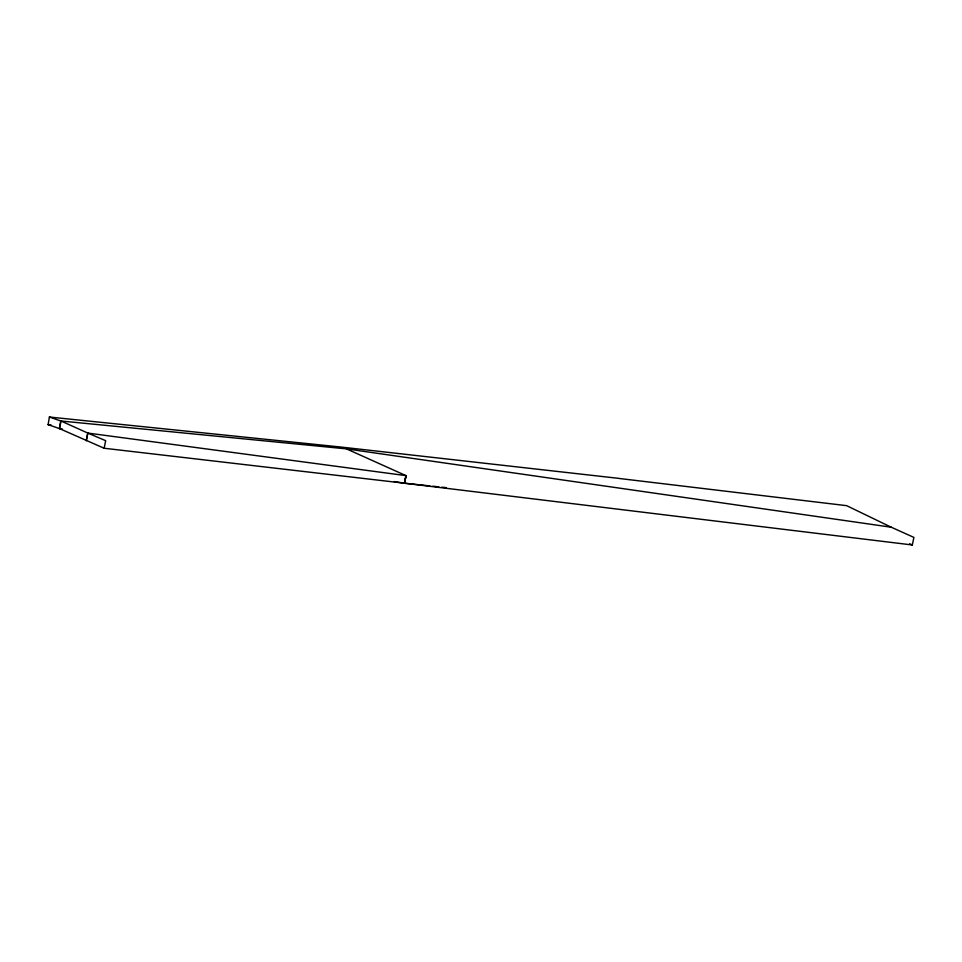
<?xml version="1.0" encoding="UTF-8"?>
<svg xmlns="http://www.w3.org/2000/svg" width="962" height="962" viewBox="0 0 962 962"><rect width="100%" height="100%" fill="white"/><g stroke="black" fill="none" stroke-linecap="round" stroke-linejoin="round"><path stroke-width="1.44" d="M346.933 448.941L891.233 527.212L913.9 537.409L912.313 544.973L404.473 483.213L104.136 448.244L59.464 428.583L48.1 424.663L49.399 417.027L341.221 447.077L618.734 478.367M62.434 429.052L59.464 428.583L60.762 420.947L49.399 417.027M59.464 428.583L60.991 421.007L346.464 448.869L405.988 475.637L404.473 483.213L394.107 481.565M429.846 485.906L404.473 483.213L406 475.637L87.819 433.068L86.279 440.632L87.819 433.068L60.991 421.007M104.136 448.244L105.676 440.68L87.819 433.068M404.473 483.213L406.048 475.649M48.1 424.663L51.082 424.963M432.828 486.219L438.804 486.856M441.786 487.181L446.272 487.65M618.999 478.451L846.632 505.663L891.281 527.236M909.655 543.77L912.313 544.973"/></g></svg>
